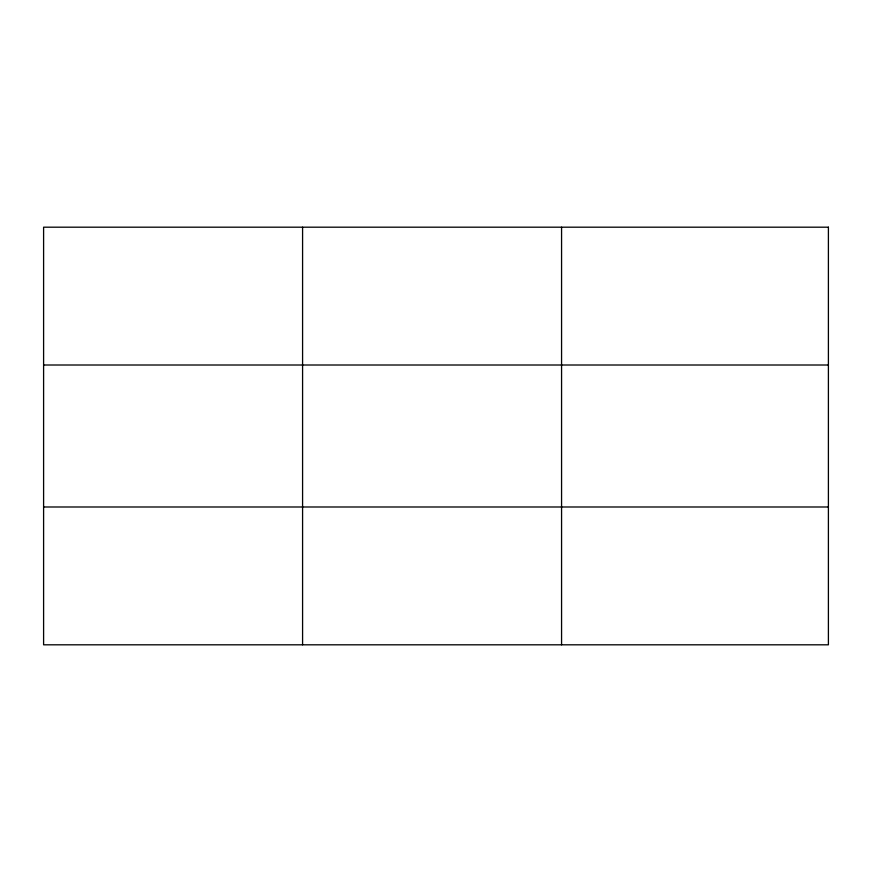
<?xml version="1.0" encoding="UTF-8"?>
<svg xmlns="http://www.w3.org/2000/svg" width="872" height="872" viewBox="0 0 872 872"><rect width="100%" height="100%" fill="white"/><g stroke="black" fill="none" stroke-linecap="round" stroke-linejoin="round"><path stroke-width="1.31" d="M302.584 227.189L302.584 644.811M561.568 227.189L561.568 644.811M43.6 365.008L828.4 365.008M43.6 506.992L828.4 506.992M828.4 227.189L828.4 644.811L43.6 644.811L43.6 227.189L828.4 227.189"/></g></svg>
